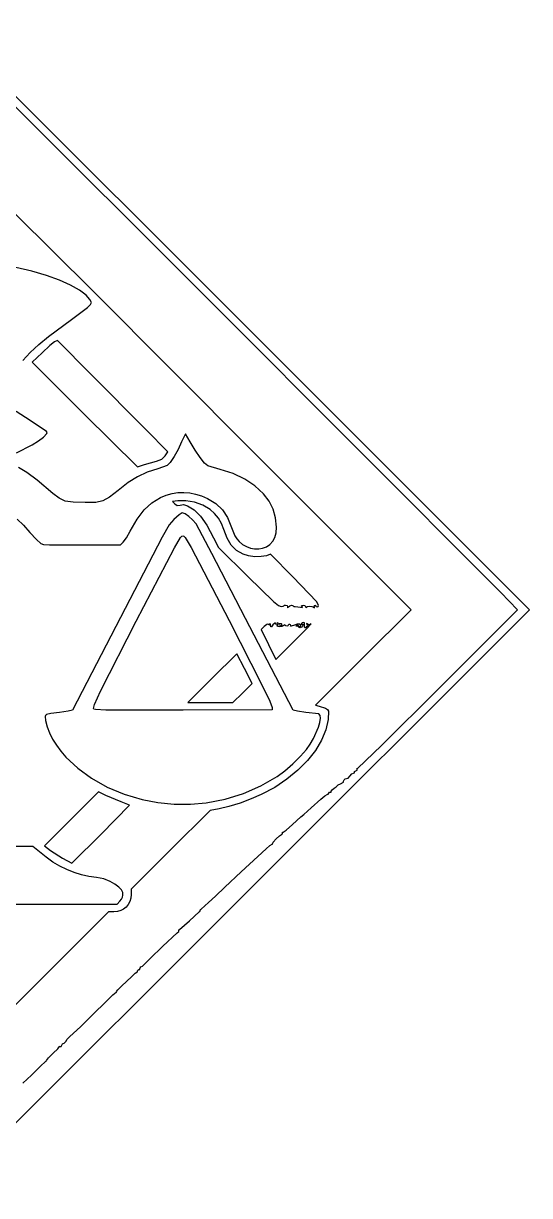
# Model space of a CAD drawing. Extents: x 252 to 569, y 447 to 764.
# Drawn here: x 432.4 to 569.1, y 446.7 to 763.8 of the extents above; entities that cross this region are included whole.
import ezdxf

# ---------------------------------------------------------------- set-up
doc = ezdxf.new("R2010")
doc.units = 0

msp = doc.modelspace()

# ---------------------------------------------------------------- linework, layer by layer
at = {"layer": 'Calque 1'}
for p, q in [((410.522, 763.7643), (489.8307, 684.4556)), ((483.69586, 687.697), (410.52196, 760.8541)), ((430.16693, 712.2228), (450.92633, 691.5895)), ((434.639743, 696.72101), (430.27158, 697.7822)), ((438.608612, 695.556775), (434.639743, 696.72101)), ((442.118468, 694.308755), (438.608612, 695.556775)), ((445.109589, 692.996212), (442.118468, 694.308755)), ((447.522256, 691.638407), (445.109589, 692.996212)), ((449.29675, 690.2546), (447.522256, 691.638407)), ((450.92633, 691.5895), (494.58113, 647.8088)), ((450.338879, 689.089212), (449.29675, 690.2546)), ((450.73876, 688.2953), (450.338879, 689.089212)), ((450.516447, 687.736042), (450.73876, 688.2953)), ((445.3148, 683.7139), (449.693929, 686.917462)), ((449.693929, 686.917462), (450.516447, 687.736042)), ((561.39896, 609.8259), (483.69586, 687.697)), ((439.121239, 679.096987), (445.3148, 683.7139)), ((489.8307, 684.4556), (569.1395, 605.1468)), ((436.522798, 676.892568), (439.121239, 679.096987)), ((434.216156, 674.717075), (436.522798, 676.892568)), ((439.495819, 676.606763), (437.39907, 674.6834)), ((440.79276, 677.6323), (439.495819, 676.606763)), ((441.52014, 678.0186), (440.79276, 677.6323)), ((450.55176, 668.9011), (441.52014, 678.0186)), ((432.170995, 672.540185), (434.216156, 674.717075)), ((437.39907, 674.6834), (434.73275, 672.1208)), ((434.73275, 672.1208), (448.88705, 657.9485)), ((465.49066, 653.8181), (450.55176, 668.9011)), ((434.18883, 656.3483), (430.365355, 658.823048)), ((448.88705, 657.9485), (463.20915, 643.7763)), ((438.59568, 653.4003), (434.18883, 656.3483)), ((438.744068, 653.137014), (438.59568, 653.4003)), ((471.39796, 647.8526), (465.49066, 653.8181)), ((434.683056, 649.748887), (436.429589, 650.857883)), ((436.429589, 650.857883), (437.74524, 651.8779)), ((437.74524, 651.8779), (438.68505, 652.855062)), ((438.68505, 652.855062), (438.744068, 653.137014)), ((475.11324, 650.5827), (474.164421, 648.531127)), ((476.13881, 652.7653), (475.11324, 650.5827)), ((477.43443, 650.5891), (476.13881, 652.7653)), ((478.746878, 648.326528), (477.43443, 650.5891)), ((430.52345, 647.6321), (434.683056, 649.748887)), ((470.62841, 646.7903), (471.39796, 647.8526)), ((474.164421, 648.531127), (473.07864, 646.570762)), ((480.10742, 646.306975), (478.746878, 648.326528)), ((494.58113, 647.8088), (537.12183, 605.1443)), ((463.20915, 643.7763), (465.06216, 644.4071)), ((465.06216, 644.4071), (468.30308, 645.383)), ((465.06216, 644.4071), (465.06216, 644.4071)), ((468.30308, 645.383), (469.718926, 645.855613)), ((471.22884, 644.139), (468.7114, 643.2423)), ((469.718926, 645.855613), (470.62841, 646.7903)), ((472.039059, 645.005442), (471.22884, 644.139)), ((473.07864, 646.570762), (472.039059, 645.005442)), ((481.319297, 644.800159), (480.10742, 646.306975)), ((482.18575, 644.0758), (481.319297, 644.800159)), ((485.51623, 643.1218), (482.18575, 644.0758)), ((433.312522, 642.317037), (431.037998, 643.669289)), ((436.110266, 640.160092), (433.312522, 642.317037)), ((463.199689, 641.14375), (460.634416, 639.544087)), ((465.821892, 642.338712), (463.199689, 641.14375)), ((468.7114, 643.2423), (465.821892, 642.338712)), ((488.999339, 641.985889), (485.51623, 643.1218)), ((492.155669, 640.483912), (488.999339, 641.985889)), ((440.27026, 636.618), (436.110266, 640.160092)), ((457.9157, 637.4264), (455.606269, 635.569684)), ((460.634416, 639.544087), (457.9157, 637.4264)), ((494.923279, 638.650755), (492.155669, 640.483912)), ((497.24023, 636.5213), (494.923279, 638.650755)), ((441.974914, 635.314534), (440.27026, 636.618)), ((443.663505, 634.561325), (441.974914, 635.314534)), ((445.842663, 634.213003), (443.663505, 634.561325)), ((449.01902, 634.1242), (445.842663, 634.213003)), ((453.842847, 634.581975), (451.891682, 634.190928)), ((455.606269, 635.569684), (453.842847, 634.581975)), ((467.057644, 634.065403), (469.39187, 635.4781)), ((469.39187, 635.4781), (470.951422, 636.120287)), ((470.951422, 636.120287), (472.527157, 636.570825)), ((472.527157, 636.570825), (474.1146, 636.829795)), ((474.08244, 634.6304), (472.64725, 634.4511)), ((472.64725, 634.4511), (473.28026, 633.8181)), ((476.278303, 634.647727), (474.08244, 634.6304)), ((474.1146, 636.829795), (475.709274, 636.897275)), ((475.709274, 636.897275), (477.306703, 636.773346)), ((478.60421, 634.221813), (476.278303, 634.647727)), ((477.306703, 636.773346), (478.902413, 636.458087)), ((480.853317, 633.408692), (478.60421, 634.221813)), ((478.902413, 636.458087), (480.491927, 635.951579)), ((480.491927, 635.951579), (482.07077, 635.2539)), ((482.07077, 635.2539), (484.374125, 633.851511)), ((498.767717, 634.525414), (497.24023, 636.5213)), ((499.858941, 632.357487), (498.767717, 634.525414)), ((451.891682, 634.190928), (449.01902, 634.1242)), ((463.05145, 629.622672), (464.966181, 632.138)), ((464.966181, 632.138), (467.057644, 634.065403)), ((473.28026, 633.8181), (473.946711, 633.3405)), ((473.946711, 633.3405), (474.74475, 633.4749)), ((475.29751, 631.3408), (474.416797, 630.83725)), ((474.74475, 633.4749), (475.635719, 633.610838)), ((476.041663, 631.083233), (475.29751, 631.3408)), ((475.635719, 633.610838), (476.71778, 633.2523)), ((477.033226, 630.410513), (476.041663, 631.083233)), ((476.71778, 633.2523), (478.517002, 632.154159)), ((478.517002, 632.154159), (480.198839, 630.456075)), ((482.81878, 632.2644), (480.853317, 633.408692)), ((484.026929, 631.209125), (482.81878, 632.2644)), ((485.033794, 629.965675), (484.026929, 631.209125)), ((484.374125, 633.851511), (486.144446, 632.176787)), ((486.144446, 632.176787), (487.512897, 630.07177)), ((500.513945, 630.017267), (499.858941, 632.357487)), ((430.649385, 629.646681), (432.38345, 627.99058)), ((432.38345, 627.99058), (434.13104, 626.0488)), ((461.24742, 626.4462), (463.05145, 629.622672)), ((471.775542, 628.102009), (469.830584, 624.793)), ((473.00297, 629.5549), (471.775542, 628.102009)), ((474.416797, 630.83725), (473.00297, 629.5549)), ((478.082182, 629.472611), (477.033226, 630.410513)), ((478.99851, 628.4195), (478.082182, 629.472611)), ((483.300371, 620.403313), (478.99851, 628.4195)), ((480.198839, 630.456075), (481.901239, 627.988228)), ((481.901239, 627.988228), (483.76215, 624.5808)), ((485.847172, 628.522538), (485.033794, 629.965675)), ((486.47486, 626.8682), (485.847172, 628.522538)), ((487.512897, 630.07177), (488.61064, 627.3785)), ((500.73277, 627.5045), (500.513945, 630.017267)), ((434.13104, 626.0488), (435.865819, 624.135425)), ((469.830584, 624.793), (458.58147, 603.0304)), ((460.195734, 624.570125), (461.24742, 626.4462)), ((474.782436, 624.649631), (475.165762, 625.045138)), ((475.165762, 625.045138), (475.4429, 625.1231)), ((475.4429, 625.1231), (475.719741, 625.045702)), ((475.719741, 625.045702), (476.101517, 624.653394)), ((487.385677, 624.486456), (486.47486, 626.8682)), ((488.61064, 627.3785), (489.516669, 625.1009)), ((489.516669, 625.1009), (490.01166, 624.352981)), ((499.730416, 623.676575), (500.294576, 624.731225)), ((500.294576, 624.731225), (500.625241, 625.998237)), ((500.625241, 625.998237), (500.73277, 627.5045)), ((435.865819, 624.135425), (437.07373, 623.0649)), ((437.07373, 623.0649), (437.80665, 622.811016)), ((437.80665, 622.811016), (439.387274, 622.679025)), ((439.387274, 622.679025), (448.27033, 622.668)), ((448.27033, 622.668), (458.63423, 622.742)), ((458.63423, 622.742), (459.34384, 623.4034)), ((459.34384, 623.4034), (460.195734, 624.570125)), ((462.8471, 602.0319), (473.168262, 621.93625)), ((473.168262, 621.93625), (474.782436, 624.649631)), ((476.101517, 624.653394), (477.704452, 621.96335)), ((477.704452, 621.96335), (487.9399, 602.2367)), ((483.76215, 624.5808), (485.08994, 621.9509)), ((485.08994, 621.9509), (493.1163, 614.0076)), ((488.530764, 622.615275), (487.385677, 624.486456)), ((489.958576, 621.192631), (488.530764, 622.615275)), ((490.01166, 624.352981), (490.66305, 623.6312)), ((490.66305, 623.6312), (491.598568, 622.839421)), ((491.598568, 622.839421), (492.62499, 622.238136)), ((492.62499, 622.238136), (493.710708, 621.830499)), ((493.710708, 621.830499), (494.824112, 621.619662)), ((494.824112, 621.619662), (495.933593, 621.608781)), ((495.933593, 621.608781), (497.007541, 621.801008)), ((497.007541, 621.801008), (498.014346, 622.199496)), ((498.014346, 622.199496), (498.9224, 622.8074)), ((498.9224, 622.8074), (499.730416, 623.676575)), ((492.41451, 602.7869), (483.300371, 620.403313)), ((491.71757, 620.1565), (489.958576, 621.192631)), ((493.166172, 619.721606), (491.71757, 620.1565)), ((494.902829, 619.499375), (493.166172, 619.721606)), ((496.619759, 619.508781), (494.902829, 619.499375)), ((498.00918, 619.7688), (496.619759, 619.508781)), ((499.10903, 620.1523), (498.00918, 619.7688)), ((505.18306, 614.0401), (499.10903, 620.1523)), ((493.1163, 614.0076), (499.929744, 607.403437)), ((511.68998, 607.2738), (505.18306, 614.0401)), ((565.92812, 605.1118), (561.39896, 609.8259)), ((499.929744, 607.403437), (501.286209, 606.309267)), ((501.286209, 606.309267), (501.99445, 606.0423)), ((501.99445, 606.0423), (502.555282, 606.092737)), ((502.555282, 606.092737), (502.70753, 606.2448)), ((502.70753, 606.2448), (502.799463, 606.387637)), ((502.799463, 606.387637), (503.21529, 606.4158)), ((503.21529, 606.4158), (503.676241, 606.277025)), ((503.676241, 606.277025), (503.73739, 605.9545)), ((503.73739, 605.9545), (503.692878, 605.68155)), ((503.692878, 605.68155), (503.96533, 605.9435)), ((503.96533, 605.9435), (504.350175, 606.234637)), ((504.350175, 606.234637), (504.78068, 606.3772)), ((504.78068, 606.3772), (504.78066, 606.3745)), ((504.78066, 606.3745), (505.107667, 606.339688)), ((505.107667, 606.339688), (505.24368, 606.204)), ((505.24368, 606.204), (505.418554, 606.058388)), ((505.418554, 606.058388), (505.839, 605.9991)), ((505.839, 605.9991), (507.2051, 605.8258)), ((507.2051, 605.8258), (507.77711, 605.752213)), ((507.523452, 606.335438), (507.98675, 606.3765)), ((507.65846, 606.0327), (507.523452, 606.335438)), ((507.77711, 605.752213), (507.65846, 606.0327)), ((507.98675, 606.3765), (508.410134, 606.296338)), ((508.410134, 606.296338), (508.52127, 606.1576)), ((508.52127, 606.1576), (508.67895, 605.8112)), ((508.67895, 605.8112), (508.868916, 605.756825)), ((508.868916, 605.756825), (508.94804, 605.8592)), ((508.94804, 605.8592), (509.175762, 606.048438)), ((509.175762, 606.048438), (509.70815, 606.10935)), ((509.70815, 606.10935), (510.319617, 606.042688)), ((510.319617, 606.042688), (510.78458, 605.8492)), ((510.78458, 605.8492), (511.044416, 605.675025)), ((510.925336, 606.1287), (511.0602, 606.3379)), ((510.9787, 605.8592), (510.925336, 606.1287)), ((511.044416, 605.675025), (510.9787, 605.8592)), ((511.0602, 606.3379), (511.250112, 606.372763)), ((511.250112, 606.372763), (511.3291, 606.2238)), ((511.3291, 606.2238), (511.445681, 606.025913)), ((511.445681, 606.025913), (511.72598, 605.9436)), ((512.104576, 606.302775), (511.68998, 607.2738)), ((511.72598, 605.9436), (512.014699, 606.036722)), ((512.014699, 606.036722), (512.104576, 606.302775)), ((458.58147, 603.0304), (445.61687, 577.9803)), ((569.1395, 605.1468), (489.8971, 525.904)), ((505.29791, 578.0025), (492.41451, 602.7869)), ((537.12183, 605.1443), (524.19483, 592.2152)), ((544.39882, 583.5814), (565.92812, 605.1118)), ((453.21751, 583.07905), (462.8471, 602.0319)), ((487.9399, 602.2367), (496.761895, 584.8643)), ((497.41902, 600.5935), (496.56424, 599.7577)), ((496.56424, 599.7577), (498.58508, 595.7061)), ((498.157622, 601.184838), (497.41902, 600.5935)), ((498.393768, 601.226861), (498.157622, 601.184838)), ((498.58391, 601.1191), (498.393768, 601.226861)), ((498.82878, 600.956513), (498.58391, 601.1191)), ((498.89809, 601.1921), (498.82878, 600.956513)), ((498.943456, 601.4431), (498.89809, 601.1921)), ((499.14522, 601.1916), (498.943456, 601.4431)), ((499.25432, 600.5301), (499.14522, 601.1916)), ((499.359245, 600.567525), (499.25432, 600.5301)), ((499.79963, 601.0467), (499.359245, 600.567525)), ((500.279734, 601.509913), (499.79963, 601.0467)), ((500.48023, 601.5097), (500.279734, 601.509913)), ((500.563464, 601.276138), (500.48023, 601.5097)), ((500.76174, 601.179), (500.563464, 601.276138)), ((500.911739, 601.256475), (500.76174, 601.179)), ((500.922247, 601.5769), (500.87891, 601.4427)), ((500.87891, 601.4427), (500.911739, 601.256475)), ((501.36526, 601.4597), (500.922247, 601.5769)), ((500.93337, 600.8296), (501.110061, 601.07082)), ((501.055621, 600.578464), (500.93337, 600.8296)), ((501.540105, 600.511538), (501.055621, 600.578464)), ((501.110061, 601.07082), (501.370897, 601.165988)), ((502.13003, 601.3282), (501.36526, 601.4597)), ((501.370897, 601.165988), (501.97203, 600.9056)), ((502.165327, 600.620392), (501.540105, 600.511538)), ((501.97203, 600.9056), (502.179286, 600.79655)), ((502.24543, 601.0379), (502.13003, 601.3282)), ((502.70979, 600.8966), (502.165327, 600.620392)), ((502.179286, 600.79655), (502.24543, 601.0379)), ((503.004711, 601.06735), (502.70979, 600.8966)), ((503.12738, 600.9906), (503.004711, 601.06735)), ((503.24396, 600.811988), (503.12738, 600.9906)), ((503.52425, 600.7377), (503.24396, 600.811988)), ((503.804545, 600.802463), (503.52425, 600.7377)), ((503.92113, 600.9582), (503.804545, 600.802463)), ((504.042299, 601.113925), (503.92113, 600.9582)), ((504.33362, 601.1786), (504.042299, 601.113925)), ((504.576894, 601.100913), (504.33362, 601.1786)), ((504.531744, 600.71238), (504.58259, 600.9141)), ((504.706709, 600.664063), (504.531744, 600.71238)), ((504.58259, 600.9141), (504.576894, 601.100913)), ((505.62765, 601.0171), (504.706709, 600.664063)), ((506.369789, 601.246489), (505.62765, 601.0171)), ((505.64349, 596.7345), (509.024866, 600.185575)), ((506.086501, 600.704113), (506.16959, 600.913)), ((506.23889, 600.7422), (506.086501, 600.704113)), ((506.16959, 600.913), (506.403982, 601.101025)), ((506.468945, 600.774863), (506.23889, 600.7422)), ((507.004039, 601.210988), (506.369789, 601.246489)), ((506.403982, 601.101025), (506.69965, 600.826)), ((506.62484, 600.6078), (506.468945, 600.774863)), ((506.843888, 600.316708), (506.62484, 600.6078)), ((506.69965, 600.826), (506.973789, 600.570863)), ((507.169209, 600.259213), (506.843888, 600.316708)), ((506.973789, 600.570863), (507.18843, 600.5654)), ((507.34029, 600.965617), (507.004039, 601.210988)), ((507.515445, 600.421936), (507.169209, 600.259213)), ((507.18843, 600.5654), (507.34029, 600.965617)), ((507.4652, 601.398), (507.425624, 601.206725)), ((507.425624, 601.206725), (507.67899, 601.2439)), ((507.720736, 601.616575), (507.4652, 601.398)), ((507.79724, 600.7915), (507.515445, 600.421936)), ((507.67899, 601.2439), (507.954557, 601.256575)), ((508.06646, 601.7075), (507.720736, 601.616575)), ((507.954557, 601.256575), (507.79724, 600.7915)), ((508.348652, 601.5634), (508.06646, 601.7075)), ((508.278085, 600.558263), (508.31445, 601.0623)), ((508.41806, 600.2529), (508.278085, 600.558263)), ((508.31445, 601.0623), (508.348652, 601.5634)), ((508.605612, 600.2193), (508.41806, 600.2529)), ((508.68362, 600.369), (508.605612, 600.2193)), ((508.819632, 600.571088), (508.68362, 600.369)), ((509.14664, 600.6576), (508.819632, 600.571088)), ((508.88198, 601.4429), (508.82131, 601.3288)), ((508.82131, 601.3288), (509.09604, 601.0545)), ((509.3557, 601.1611), (508.88198, 601.4429)), ((509.024866, 600.185575), (509.923405, 601.128356)), ((509.09604, 601.0545), (509.452701, 600.727088)), ((509.452701, 600.727088), (509.14664, 600.6576)), ((509.630237, 601.06995), (509.3557, 601.1611)), ((510.09892, 601.3475), (509.630237, 601.06995)), ((509.923405, 601.128356), (510.110677, 601.337842)), ((510.110677, 601.337842), (510.09892, 601.3475)), ((500.61249, 591.6544), (505.64353, 596.7356)), ((505.64353, 596.7356), (505.64349, 596.7345)), ((489.99949, 593.2144), (483.4021, 586.613)), ((492.08549, 589.2178), (489.99949, 593.2144)), ((498.58508, 595.7061), (500.61249, 591.6544)), ((524.19483, 592.2152), (511.26783, 579.2862)), ((494.17148, 585.2212), (492.08549, 589.2178)), ((483.4021, 586.613), (476.80472, 580.0117)), ((491.5765, 582.6164), (494.17148, 585.2212)), ((496.761895, 584.8643), (498.930182, 580.3937)), ((529.118758, 568.42175), (544.39882, 583.5814)), ((451.573616, 579.551391), (453.21751, 583.07905)), ((488.981, 580.011), (491.5765, 582.6164)), ((498.930182, 580.3937), (499.6255, 578.6888)), ((442.14488, 577.3614), (439.779008, 577.103645)), ((444.47255, 577.669988), (442.14488, 577.3614)), ((445.61687, 577.9803), (444.47255, 577.669988)), ((451.2725, 578.4159), (451.2726, 578.4164)), ((451.42369, 578.244925), (451.2725, 578.4159)), ((451.2726, 578.4164), (451.573616, 579.551391)), ((451.851908, 578.116772), (451.42369, 578.244925)), ((454.633362, 577.968375), (451.851908, 578.116772)), ((475.5539, 577.9593), (454.633362, 577.968375)), ((499.5548, 578.0273), (475.5539, 577.9593)), ((476.80472, 580.0117), (482.892, 580.011)), ((482.892, 580.011), (488.981, 580.011)), ((499.6255, 578.6888), (499.5548, 578.0273)), ((506.428709, 577.681938), (505.29791, 578.0025)), ((508.683, 577.3772), (506.428709, 577.681938)), ((512.18873, 576.9423), (508.683, 577.3772)), ((511.26783, 579.2862), (512.28093, 579.0961)), ((512.28093, 579.0961), (514.011759, 578.518075)), ((514.011759, 578.518075), (514.557507, 578.125113)), ((514.557507, 578.125113), (514.82599, 577.6981)), ((514.82599, 577.6981), (514.74169, 575.4728)), ((438.336215, 576.551483), (438.239878, 576.221873)), ((438.239878, 576.221873), (438.35858, 575.1922)), ((438.595348, 576.791412), (438.336215, 576.551483)), ((438.35858, 575.1922), (438.773074, 573.496089)), ((439.779008, 577.103645), (438.595348, 576.791412)), ((512.075549, 573.341413), (512.469885, 574.674369)), ((512.555365, 576.557459), (512.18873, 576.9423)), ((512.469885, 574.674369), (512.639453, 575.773933)), ((512.639453, 575.773933), (512.555365, 576.557459)), ((514.74169, 575.4728), (514.117792, 572.662455)), ((438.773074, 573.496089), (439.401663, 571.804957)), ((439.401663, 571.804957), (440.233178, 570.127977)), ((510.728133, 570.305911), (512.075549, 573.341413)), ((514.117792, 572.662455), (512.944425, 569.837177)), ((440.233178, 570.127977), (441.256446, 568.474322)), ((441.256446, 568.474322), (442.460298, 566.853164)), ((508.82832, 567.3286), (509.832831, 568.768658)), ((509.832831, 568.768658), (510.728133, 570.305911)), ((512.944425, 569.837177), (511.262272, 567.042688)), ((522.61422, 562.2087), (529.118758, 568.42175)), ((442.460298, 566.853164), (443.83356, 565.273676)), ((443.83356, 565.273676), (447.043636, 562.2764)), ((505.185057, 563.496487), (507.233278, 565.500073)), ((507.233278, 565.500073), (508.82832, 567.3286)), ((511.262272, 567.042688), (509.112014, 564.324713)), ((447.043636, 562.2764), (450.797305, 559.555874)), ((500.9092, 560.0489), (502.978688, 561.589033)), ((502.978688, 561.589033), (505.185057, 563.496487)), ((506.534334, 561.728973), (503.569915, 559.301192)), ((509.112014, 564.324713), (506.534334, 561.728973)), ((521.79783, 561.1963), (521.85786, 561.404375)), ((521.85786, 561.404375), (522.20571, 561.5754)), ((522.20571, 561.5754), (522.561671, 561.7667)), ((522.55872, 562.0432), (522.489338, 562.228625)), ((522.489338, 562.228625), (522.61422, 562.2087)), ((522.561671, 561.7667), (522.55872, 562.0432)), ((450.797305, 559.555874), (455.005198, 557.185478)), ((496.545668, 557.505386), (500.9092, 560.0489)), ((503.569915, 559.301192), (500.25944, 557.087094)), ((518.06842, 558.085), (518.87149, 558.5338)), ((518.837122, 558.806064), (519.032906, 559.149812)), ((518.87149, 558.5338), (518.837122, 558.806064)), ((519.032906, 559.149812), (519.34114, 559.421355)), ((519.34114, 559.421355), (519.64412, 559.477)), ((519.64412, 559.477), (520.07941, 559.60345)), ((520.07941, 559.60345), (520.61589, 560.1484)), ((520.61589, 560.1484), (521.147179, 560.722837)), ((521.147179, 560.722837), (521.58003, 560.9618)), ((521.58003, 560.9618), (521.793623, 561.030675)), ((521.793623, 561.030675), (521.79783, 561.1963)), ((452.62808, 555.8427), (445.34481, 548.5462)), ((454.65998, 554.8745), (452.62808, 555.8427)), ((455.005198, 557.185478), (459.577946, 555.238593)), ((459.577946, 555.238593), (464.42618, 553.7886)), ((486.89213, 553.91367), (491.855382, 555.453638)), ((491.855382, 555.453638), (496.545668, 557.505386)), ((496.64359, 555.1324), (493.935631, 553.953262)), ((500.25944, 557.087094), (496.64359, 555.1324)), ((513.801334, 554.77175), (514.4428, 555.1409)), ((514.4428, 555.1409), (514.728606, 555.257075)), ((514.728606, 555.257075), (514.93609, 555.5363)), ((514.93609, 555.5363), (515.112799, 555.77255)), ((515.112799, 555.77255), (515.32466, 555.7853)), ((515.32466, 555.7853), (515.491945, 555.801212)), ((515.491945, 555.801212), (515.56152, 556.0446)), ((515.56152, 556.0446), (515.794685, 556.451675)), ((515.794685, 556.451675), (516.35527, 556.8607)), ((516.35527, 556.8607), (516.915859, 557.221325)), ((516.915859, 557.221325), (517.14902, 557.5119)), ((517.14902, 557.5119), (517.419094, 557.779475)), ((517.419094, 557.779475), (518.06842, 558.085)), ((453.3744, 544.4146), (461.04563, 552.3061)), ((458.80854, 553.1545), (454.65998, 554.8745)), ((461.04563, 552.3061), (458.80854, 553.1545)), ((464.42618, 553.7886), (468.682856, 552.997216)), ((468.682856, 552.997216), (473.112806, 552.579575)), ((473.112806, 552.579575), (477.520318, 552.545672)), ((477.520318, 552.545672), (481.70968, 552.9055)), ((481.70968, 552.9055), (481.7097, 552.9055)), ((481.7097, 552.9055), (486.89213, 553.91367)), ((487.905574, 551.917712), (485.21719, 551.2752)), ((490.91734, 552.84605), (487.905574, 551.917712)), ((493.935631, 553.953262), (490.91734, 552.84605)), ((510.14513, 551.5691), (512.73875, 553.8842)), ((512.73875, 553.8842), (513.801334, 554.77175)), ((482.78666, 550.8095), (472.14546, 540.1658)), ((485.21719, 551.2752), (482.78666, 550.8095)), ((505.07313, 547.0426), (507.35944, 549.1125)), ((507.35944, 549.1125), (508.13671, 549.7439)), ((508.13671, 549.7439), (510.14513, 551.5691)), ((445.34481, 548.5462), (438.06153, 541.2498)), ((502.55959, 544.9776), (503.39168, 545.52635)), ((503.39168, 545.52635), (505.07313, 547.0426)), ((445.44876, 536.6233), (453.3744, 544.4146)), ((453.3744, 544.4146), (453.3744, 544.4146)), ((499.63365, 541.7883), (499.893485, 542.286091)), ((499.893485, 542.286091), (500.68775, 543.176075)), ((500.68775, 543.176075), (501.580032, 544.011722)), ((501.580032, 544.011722), (502.13392, 544.3465)), ((502.13392, 544.3465), (502.274067, 544.430075)), ((502.274067, 544.430075), (502.33236, 544.7055)), ((502.33236, 544.7055), (502.399107, 544.955587)), ((502.399107, 544.955587), (502.55959, 544.9776)), ((434.90222, 541.1174), (410.522, 541.118)), ((436.66863, 539.6163), (434.90222, 541.1174)), ((438.474991, 538.178762), (436.66863, 539.6163)), ((438.06153, 541.2498), (439.70378, 540.0152)), ((439.70378, 540.0152), (442.953002, 537.926287)), ((472.14546, 540.1658), (461.50426, 529.5222)), ((491.22766, 534.2389), (497.93194, 540.4529)), ((497.93194, 540.4529), (498.968556, 541.359712)), ((498.968556, 541.359712), (499.55425, 541.6876)), ((499.55425, 541.6876), (499.686717, 541.682562)), ((499.686717, 541.682562), (499.63365, 541.7883)), ((440.322529, 536.900556), (438.474991, 538.178762)), ((442.207803, 535.783235), (440.322529, 536.900556)), ((442.953002, 537.926287), (445.44876, 536.6233)), ((444.12737, 534.82835), (442.207803, 535.783235)), ((446.077788, 534.037452), (444.12737, 534.82835)), ((448.055616, 533.412094), (446.077788, 534.037452)), ((450.05741, 532.953826), (448.055616, 533.412094)), ((452.07973, 532.6642), (450.05741, 532.953826)), ((486.81898, 530.0717), (491.22766, 534.2389)), ((454.084732, 532.312387), (452.07973, 532.6642)), ((455.83916, 531.6404), (454.084732, 532.312387)), ((457.056414, 530.933575), (455.83916, 531.6404)), ((458.115829, 530.12505), (457.056414, 530.933575)), ((458.88074, 529.3346), (458.115829, 530.12505)), ((484.22362, 527.6243), (486.81898, 530.0717)), ((458.4314, 526.2804), (458.872917, 526.808833)), ((458.872917, 526.808833), (459.141409, 527.357037)), ((459.21448, 528.682), (458.88074, 529.3346)), ((459.141409, 527.357037), (459.250666, 527.967323)), ((459.250666, 527.967323), (459.21448, 528.682)), ((461.34466, 527.110538), (461.070702, 526.202498)), ((461.46036, 528.1092), (461.34466, 527.110538)), ((461.50426, 529.5222), (461.46036, 528.1092)), ((482.36623, 525.9045), (484.22362, 527.6243)), ((489.8971, 525.904), (410.522, 446.6613)), ((429.85438, 525.5071), (443.756, 525.507)), ((455.36736, 523.3889), (433.01126, 501.0317)), ((443.756, 525.507), (457.658, 525.507)), ((456.82316, 523.3899), (455.36736, 523.3889)), ((457.776806, 523.479492), (456.82316, 523.3899)), ((457.658, 525.507), (458.4314, 526.2804)), ((458.649297, 523.738195), (457.776806, 523.479492)), ((459.427783, 524.152929), (458.649297, 523.738195)), ((460.099413, 524.710613), (459.427783, 524.152929)), ((460.651336, 525.398163), (460.099413, 524.710613)), ((461.070702, 526.202498), (460.651336, 525.398163)), ((477.21154, 521.0097), (479.8963, 523.3909)), ((479.8963, 523.3909), (480.045374, 523.507487)), ((480.045374, 523.507487), (480.10738, 523.7878)), ((480.10738, 523.7878), (480.18153, 524.068112)), ((480.18153, 524.068112), (480.35981, 524.1847)), ((480.35981, 524.1847), (482.36623, 525.9045)), ((474.49658, 518.6284), (477.21154, 521.0097)), ((470.00002, 514.1096), (473.90036, 517.7337)), ((473.90036, 517.7337), (474.313997, 518.101987)), ((474.313997, 518.101987), (474.40098, 518.3928)), ((474.36898, 518.5592), (474.49658, 518.6284)), ((474.40098, 518.3928), (474.36898, 518.5592)), ((466.4809, 510.7337), (470.00002, 514.1096)), ((465.35642, 509.5573), (466.4809, 510.7337)), ((463.17407, 507.3396), (463.295239, 507.650987)), ((463.295239, 507.650987), (463.58656, 507.7805)), ((463.58656, 507.7805), (463.835292, 507.849425)), ((463.835292, 507.849425), (463.85406, 508.0151)), ((463.85406, 508.0151), (463.867406, 508.276887)), ((463.867406, 508.276887), (464.10303, 508.5767)), ((464.10303, 508.5767), (464.49699, 508.7298)), ((464.49699, 508.7298), (465.35642, 509.5573)), ((458.8964, 503.3365), (461.6101, 505.9586)), ((461.6101, 505.9586), (462.518981, 506.81815)), ((462.518981, 506.81815), (462.99917, 507.0735)), ((462.99917, 507.0735), (463.122695, 507.079762)), ((463.122695, 507.079762), (463.17407, 507.3396)), ((433.01126, 501.0317), (410.52166, 478.6744)), ((456.515882, 500.947137), (457.43661, 501.6951)), ((457.43661, 501.6951), (457.581471, 501.740675)), ((457.55144, 501.8497), (457.882767, 502.350212)), ((457.581471, 501.740675), (457.55144, 501.8497)), ((457.882767, 502.350212), (458.8964, 503.3365)), ((451.13972, 495.6431), (454.68053, 499.1488)), ((454.68053, 499.1488), (456.515882, 500.947137)), ((447.83243, 492.4246), (451.13972, 495.6431)), ((444.816, 489.5803), (447.83243, 492.4246)), ((443.360054, 487.91735), (443.81787, 488.3427)), ((443.81787, 488.3427), (444.21893, 488.9951)), ((444.21893, 488.9951), (444.816, 489.5803)), ((440.40756, 485.1582), (441.635391, 486.349625)), ((441.635391, 486.349625), (442.06481, 486.985)), ((442.06481, 486.985), (442.061386, 487.095375)), ((442.061386, 487.095375), (442.24892, 487.025)), ((442.24892, 487.025), (442.525446, 487.021462)), ((442.525446, 487.021462), (442.71675, 487.378)), ((442.71675, 487.378), (442.876019, 487.733125)), ((442.876019, 487.733125), (443.05595, 487.8106)), ((443.05595, 487.8106), (443.360054, 487.91735)), ((436.94747, 481.6931), (438.33653, 482.9092)), ((438.33653, 482.9092), (438.506242, 483.006337)), ((438.506242, 483.006337), (438.58948, 483.2399)), ((438.58948, 483.2399), (439.132471, 483.939812)), ((439.132471, 483.939812), (440.40756, 485.1582)), ((432.23611, 477.0509), (434.51189, 479.2457)), ((434.51189, 479.2457), (436.94747, 481.6931))]:
    msp.add_line(p, q, dxfattribs=at)

doc.saveas('drawing.dxf')
